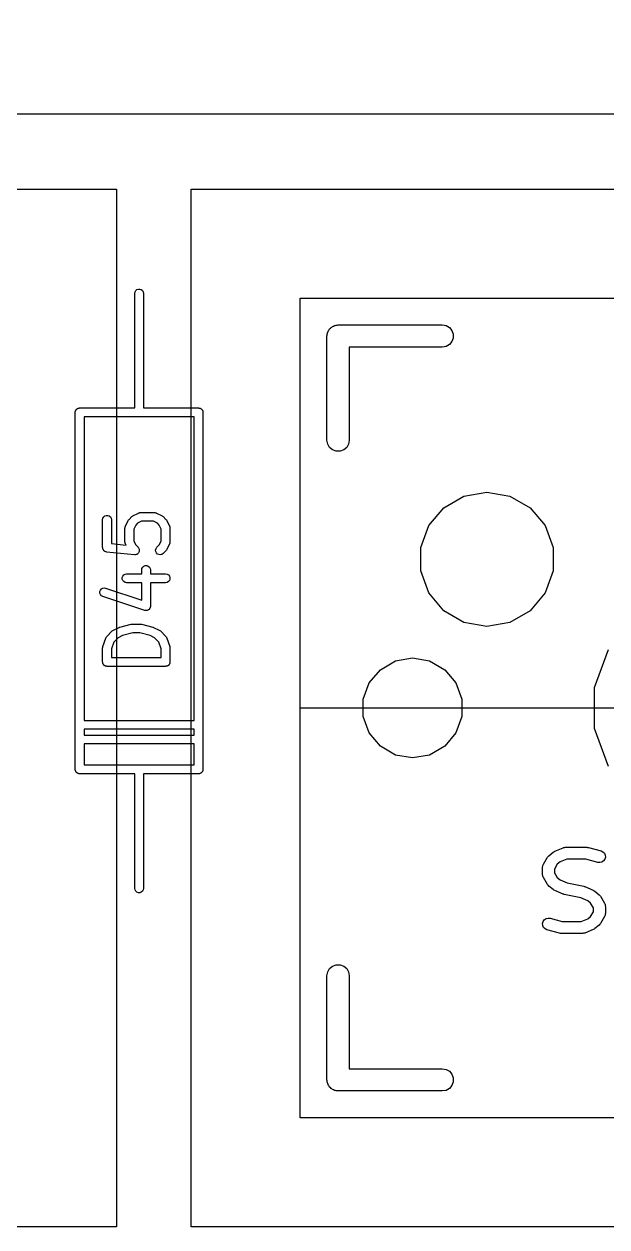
# Model space of a CAD drawing. Header units: millimetres. Extents: x 30 to 728, y -111 to 447.
# Drawn here: x 161.64 to 171.6, y 102.22 to 122.76 of the extents above; entities that cross this region are included whole.
import ezdxf

# ---------------------------------------------------------------- set-up
doc = ezdxf.new("R2010")
doc.units = ezdxf.units.MM
for name, color, linetype in [('BLACK', 7, 'Continuous'), ('プレート', 6, 'Continuous'), ('参照キーキャップ', 7, 'Continuous'), ('寸法', 21, 'Continuous')]:
    doc.layers.add(name, color=color, linetype=linetype)
doc.layers.add('補助線', color=4, linetype='Continuous', transparency=0.8)

# ---------------------------------------------------------------- blocks, each defined once
blk = doc.blocks.new('hhskb-F.SilkS')
at = {"layer": 'BLACK'}
for p, q in [((129.93, -109.894), (129.943, -109.872)), ((129.943, -109.872), (129.963, -109.855)), ((129.963, -109.855), (129.987, -109.846)), ((129.987, -109.846), (130.013, -109.846)), ((130.013, -109.846), (130.037, -109.855)), ((130.037, -109.855), (130.057, -109.872)), ((130.057, -109.872), (130.07, -109.894)), ((129.925, -109.92), (129.93, -109.894)), ((129.925, -111.19), (129.925, -109.92)), ((130.07, -109.894), (130.075, -109.92)), ((130.075, -109.92), (130.075, -111.19)), ((133.278, -110.504), (133.292, -110.496)), ((133.292, -110.496), (133.305, -110.485)), ((133.305, -110.485), (133.32, -110.479)), ((133.32, -110.479), (133.335, -110.471)), ((133.335, -110.471), (133.351, -110.468)), ((133.351, -110.468), (133.367, -110.462)), ((133.367, -110.462), (133.384, -110.462)), ((133.384, -110.462), (133.4, -110.459)), ((133.4, -110.459), (135.178, -110.459)), ((135.178, -110.459), (135.243, -110.471)), ((135.243, -110.471), (135.3, -110.504)), ((133.209, -110.65), (133.212, -110.634)), ((133.209, -112.428), (133.209, -110.65)), ((133.212, -110.617), (133.218, -110.601)), ((133.212, -110.634), (133.212, -110.617)), ((133.218, -110.601), (133.221, -110.585)), ((133.221, -110.585), (133.229, -110.57)), ((133.229, -110.57), (133.235, -110.555)), ((133.235, -110.555), (133.246, -110.542)), ((133.246, -110.542), (133.254, -110.528)), ((133.254, -110.528), (133.267, -110.517)), ((133.267, -110.517), (133.278, -110.504)), ((135.3, -110.504), (135.343, -110.555)), ((135.343, -110.555), (135.366, -110.617)), ((135.366, -110.683), (135.343, -110.745)), ((135.366, -110.617), (135.366, -110.683)), ((135.178, -110.84), (133.59, -110.84)), ((133.59, -110.84), (133.59, -112.428)), ((135.243, -110.829), (135.178, -110.84)), ((135.3, -110.796), (135.243, -110.829)), ((135.343, -110.745), (135.3, -110.796)), ((129.925, -111.877), (129.925, -111.19)), ((130.075, -111.19), (130.075, -111.877)), ((128.91, -111.939), (128.912, -111.933)), ((128.91, -111.946), (128.91, -111.939)), ((128.912, -111.933), (128.914, -111.926)), ((128.914, -111.926), (128.917, -111.921)), ((128.917, -111.921), (128.919, -111.914)), ((128.919, -111.914), (128.923, -111.909)), ((128.923, -111.909), (128.927, -111.904)), ((128.927, -111.904), (128.932, -111.9)), ((128.932, -111.9), (128.936, -111.895)), ((128.936, -111.895), (128.941, -111.891)), ((128.941, -111.891), (128.946, -111.887)), ((128.946, -111.887), (128.953, -111.885)), ((128.953, -111.885), (128.958, -111.882)), ((128.958, -111.882), (128.965, -111.88)), ((128.965, -111.88), (128.971, -111.878)), ((128.971, -111.878), (128.978, -111.878)), ((128.978, -111.878), (128.984, -111.877)), ((128.984, -111.877), (129.925, -111.877)), ((130.075, -111.877), (131.016, -111.877)), ((131.016, -111.877), (131.022, -111.878)), ((131.022, -111.878), (131.029, -111.878)), ((131.029, -111.878), (131.035, -111.88)), ((131.035, -111.88), (131.042, -111.882)), ((131.042, -111.882), (131.047, -111.885)), ((131.047, -111.885), (131.053, -111.887)), ((131.053, -111.887), (131.059, -111.891)), ((131.059, -111.891), (131.064, -111.895)), ((131.064, -111.895), (131.068, -111.9)), ((131.068, -111.9), (131.073, -111.904)), ((131.073, -111.904), (131.077, -111.909)), ((131.077, -111.909), (131.081, -111.914)), ((131.081, -111.914), (131.083, -111.921)), ((131.083, -111.921), (131.086, -111.926)), ((131.086, -111.926), (131.088, -111.933)), ((131.088, -111.933), (131.09, -111.939)), ((131.09, -111.939), (131.09, -111.946)), ((128.909, -111.952), (128.91, -111.946)), ((128.909, -118.048), (128.909, -111.952)), ((130, -112.027), (129.059, -112.027)), ((129.059, -112.027), (129.059, -117.211)), ((130.941, -112.027), (130, -112.027)), ((130.941, -117.211), (130.941, -112.027)), ((131.09, -111.946), (131.091, -111.952)), ((131.091, -111.952), (131.091, -118.048)), ((133.221, -112.493), (133.209, -112.428)), ((133.254, -112.55), (133.221, -112.493)), ((133.305, -112.593), (133.254, -112.55)), ((133.546, -112.55), (133.495, -112.593)), ((133.579, -112.493), (133.546, -112.55)), ((133.59, -112.428), (133.579, -112.493)), ((133.367, -112.616), (133.305, -112.593)), ((133.433, -112.616), (133.367, -112.616)), ((133.495, -112.593), (133.433, -112.616)), ((135.548, -113.382), (135.94, -113.313)), ((135.94, -113.313), (136.332, -113.382)), ((134.946, -113.886), (135.202, -113.581)), ((135.202, -113.581), (135.548, -113.382)), ((136.332, -113.382), (136.678, -113.581)), ((136.678, -113.581), (136.934, -113.886)), ((129.377, -113.786), (129.382, -113.76)), ((129.377, -114.262), (129.377, -113.786)), ((129.382, -113.76), (129.395, -113.738)), ((129.395, -113.738), (129.415, -113.721)), ((129.415, -113.721), (129.439, -113.712)), ((129.439, -113.712), (129.465, -113.712)), ((129.465, -113.712), (129.49, -113.721)), ((129.49, -113.721), (129.51, -113.738)), ((129.51, -113.738), (129.523, -113.76)), ((129.523, -113.76), (129.527, -113.786)), ((129.527, -113.786), (129.527, -114.194)), ((129.821, -113.79), (129.828, -113.78)), ((129.828, -113.78), (129.876, -113.733)), ((129.876, -113.733), (129.885, -113.726)), ((129.885, -113.726), (129.895, -113.719)), ((129.895, -113.719), (129.99, -113.671)), ((129.99, -113.671), (129.994, -113.67)), ((129.994, -113.67), (129.998, -113.668)), ((129.998, -113.668), (130.007, -113.666)), ((130.007, -113.666), (130.015, -113.664)), ((130.015, -113.664), (130.02, -113.664)), ((130.02, -113.664), (130.024, -113.663)), ((130.024, -113.663), (130.262, -113.663)), ((130.262, -113.663), (130.266, -113.664)), ((130.266, -113.664), (130.27, -113.664)), ((130.27, -113.664), (130.279, -113.666)), ((130.279, -113.666), (130.288, -113.668)), ((130.288, -113.668), (130.291, -113.67)), ((130.291, -113.67), (130.295, -113.671)), ((130.295, -113.671), (130.391, -113.719)), ((130.391, -113.719), (130.4, -113.726)), ((130.4, -113.726), (130.41, -113.733)), ((130.41, -113.733), (130.458, -113.78)), ((130.458, -113.78), (130.465, -113.79)), ((129.758, -113.929), (129.759, -113.924)), ((129.758, -114.167), (129.758, -113.929)), ((129.759, -113.92), (129.761, -113.912)), ((129.759, -113.924), (129.759, -113.92)), ((129.761, -113.912), (129.763, -113.903)), ((129.763, -113.903), (129.765, -113.899)), ((129.765, -113.899), (129.766, -113.895)), ((129.766, -113.895), (129.814, -113.8)), ((129.814, -113.8), (129.821, -113.79)), ((129.943, -113.878), (129.908, -113.946)), ((129.908, -113.946), (129.908, -114.149)), ((129.973, -113.847), (129.943, -113.878)), ((130.042, -113.813), (129.973, -113.847)), ((130.244, -113.813), (130.042, -113.813)), ((130.313, -113.847), (130.244, -113.813)), ((130.343, -113.878), (130.313, -113.847)), ((130.377, -113.946), (130.343, -113.878)), ((130.377, -114.149), (130.377, -113.946)), ((130.465, -113.79), (130.472, -113.8)), ((130.472, -113.8), (130.519, -113.895)), ((130.519, -113.895), (130.521, -113.899)), ((130.521, -113.899), (130.523, -113.903)), ((130.523, -113.903), (130.524, -113.912)), ((130.524, -113.912), (130.527, -113.92)), ((130.527, -113.92), (130.527, -113.924)), ((130.527, -113.924), (130.527, -113.929)), ((130.527, -113.929), (130.527, -114.167)), ((134.81, -114.261), (134.946, -113.886)), ((136.934, -113.886), (137.07, -114.261)), ((129.527, -114.194), (129.776, -114.219)), ((129.759, -114.171), (129.758, -114.167)), ((129.759, -114.175), (129.759, -114.171)), ((129.761, -114.184), (129.759, -114.175)), ((129.763, -114.192), (129.761, -114.184)), ((129.765, -114.196), (129.763, -114.192)), ((129.766, -114.2), (129.765, -114.196)), ((129.908, -114.149), (129.943, -114.217)), ((130.343, -114.217), (130.377, -114.149)), ((130.521, -114.196), (130.519, -114.2)), ((130.523, -114.192), (130.521, -114.196)), ((130.524, -114.184), (130.523, -114.192)), ((130.527, -114.175), (130.524, -114.184)), ((130.527, -114.167), (130.527, -114.171)), ((130.527, -114.171), (130.527, -114.175)), ((129.378, -114.265), (129.377, -114.262)), ((129.378, -114.268), (129.378, -114.265)), ((129.38, -114.277), (129.378, -114.268)), ((129.382, -114.288), (129.38, -114.277)), ((129.383, -114.29), (129.382, -114.288)), ((129.384, -114.293), (129.383, -114.29)), ((129.39, -114.301), (129.384, -114.293)), ((129.395, -114.31), (129.39, -114.301)), ((129.397, -114.312), (129.395, -114.31)), ((129.399, -114.314), (129.397, -114.312)), ((129.407, -114.32), (129.399, -114.314)), ((129.415, -114.327), (129.407, -114.32)), ((129.418, -114.328), (129.415, -114.327)), ((129.42, -114.329), (129.418, -114.328)), ((129.43, -114.332), (129.42, -114.329)), ((129.439, -114.336), (129.43, -114.332)), ((129.442, -114.336), (129.439, -114.336)), ((129.445, -114.337), (129.442, -114.336)), ((129.921, -114.384), (129.445, -114.337)), ((129.776, -114.219), (129.766, -114.2)), ((129.922, -114.384), (129.921, -114.384)), ((129.934, -114.383), (129.922, -114.384)), ((129.922, -114.384), (129.922, -114.384)), ((129.947, -114.382), (129.934, -114.383)), ((129.943, -114.217), (129.982, -114.256)), ((129.948, -114.382), (129.947, -114.382)), ((129.959, -114.377), (129.948, -114.382)), ((129.948, -114.382), (129.948, -114.382)), ((129.971, -114.371), (129.959, -114.377)), ((129.972, -114.371), (129.971, -114.371)), ((129.971, -114.371), (129.971, -114.371)), ((129.98, -114.362), (129.972, -114.371)), ((129.989, -114.353), (129.98, -114.362)), ((129.982, -114.256), (129.982, -114.257)), ((129.982, -114.257), (129.982, -114.257)), ((129.982, -114.257), (129.989, -114.268)), ((129.989, -114.268), (129.997, -114.278)), ((129.99, -114.353), (129.989, -114.353)), ((129.995, -114.341), (129.99, -114.353)), ((129.99, -114.353), (129.99, -114.353)), ((130.001, -114.33), (129.995, -114.341)), ((129.997, -114.278), (129.997, -114.278)), ((129.997, -114.278), (129.997, -114.279)), ((129.997, -114.279), (130, -114.291)), ((130, -114.291), (130.003, -114.303)), ((130.002, -114.316), (130.001, -114.329)), ((130.001, -114.329), (130.001, -114.329)), ((130.001, -114.329), (130.001, -114.33)), ((130.003, -114.304), (130.002, -114.316)), ((130.003, -114.303), (130.003, -114.303)), ((130.003, -114.303), (130.003, -114.304)), ((130.282, -114.303), (130.289, -114.278)), ((130.285, -114.329), (130.282, -114.303)), ((130.296, -114.353), (130.285, -114.329)), ((130.289, -114.278), (130.304, -114.256)), ((130.314, -114.371), (130.296, -114.353)), ((130.304, -114.256), (130.343, -114.217)), ((130.338, -114.382), (130.314, -114.371)), ((130.364, -114.384), (130.338, -114.382)), ((130.389, -114.377), (130.364, -114.384)), ((130.41, -114.363), (130.389, -114.377)), ((130.458, -114.315), (130.41, -114.363)), ((130.465, -114.305), (130.458, -114.315)), ((130.472, -114.295), (130.465, -114.305)), ((130.519, -114.2), (130.472, -114.295)), ((134.81, -114.659), (134.81, -114.261)), ((137.07, -114.261), (137.07, -114.659)), ((130.049, -114.617), (130.062, -114.595)), ((130.062, -114.595), (130.082, -114.578)), ((130.082, -114.578), (130.106, -114.569)), ((130.106, -114.569), (130.132, -114.569)), ((130.132, -114.569), (130.157, -114.578)), ((130.157, -114.578), (130.177, -114.595)), ((130.177, -114.595), (130.19, -114.617)), ((129.712, -114.773), (129.721, -114.748)), ((129.712, -114.799), (129.712, -114.773)), ((129.721, -114.823), (129.712, -114.799)), ((129.721, -114.748), (129.738, -114.728)), ((129.738, -114.728), (129.76, -114.715)), ((129.76, -114.715), (129.786, -114.711)), ((129.786, -114.711), (130.044, -114.711)), ((130.044, -114.643), (130.049, -114.617)), ((130.044, -114.711), (130.044, -114.643)), ((130.19, -114.617), (130.194, -114.643)), ((130.194, -114.643), (130.194, -114.711)), ((130.194, -114.711), (130.452, -114.711)), ((130.452, -114.711), (130.478, -114.715)), ((130.478, -114.715), (130.501, -114.728)), ((130.501, -114.728), (130.517, -114.748)), ((130.517, -114.748), (130.526, -114.773)), ((130.526, -114.799), (130.517, -114.823)), ((130.526, -114.773), (130.526, -114.799)), ((134.946, -115.034), (134.81, -114.659)), ((137.07, -114.659), (136.934, -115.034)), ((129.331, -115.013), (129.339, -114.988)), ((129.331, -115.039), (129.331, -115.013)), ((129.339, -114.988), (129.355, -114.968)), ((129.355, -114.968), (129.377, -114.954)), ((129.377, -114.954), (129.403, -114.949)), ((129.403, -114.949), (129.428, -114.953)), ((129.428, -114.953), (130.044, -115.158)), ((129.738, -114.843), (129.721, -114.823)), ((129.76, -114.856), (129.738, -114.843)), ((129.786, -114.861), (129.76, -114.856)), ((130.044, -114.861), (129.786, -114.861)), ((130.044, -115.158), (130.044, -114.861)), ((130.452, -114.861), (130.194, -114.861)), ((130.194, -114.861), (130.194, -115.262)), ((130.478, -114.856), (130.452, -114.861)), ((130.501, -114.843), (130.478, -114.856)), ((130.517, -114.823), (130.501, -114.843)), ((129.341, -115.063), (129.331, -115.039)), ((129.358, -115.083), (129.341, -115.063)), ((129.381, -115.095), (129.358, -115.083)), ((130.095, -115.333), (129.381, -115.095)), ((135.202, -115.339), (134.946, -115.034)), ((136.934, -115.034), (136.678, -115.339)), ((130.101, -115.334), (130.095, -115.333)), ((130.106, -115.336), (130.101, -115.334)), ((130.114, -115.336), (130.106, -115.336)), ((130.121, -115.337), (130.114, -115.336)), ((130.127, -115.336), (130.121, -115.337)), ((130.132, -115.336), (130.127, -115.336)), ((130.139, -115.333), (130.132, -115.336)), ((130.147, -115.332), (130.139, -115.333)), ((130.151, -115.329), (130.147, -115.332)), ((130.157, -115.327), (130.151, -115.329)), ((130.162, -115.322), (130.157, -115.327)), ((130.169, -115.318), (130.162, -115.322)), ((130.172, -115.314), (130.169, -115.318)), ((130.177, -115.31), (130.172, -115.314)), ((130.18, -115.304), (130.177, -115.31)), ((130.185, -115.298), (130.18, -115.304)), ((130.187, -115.292), (130.185, -115.298)), ((130.19, -115.288), (130.187, -115.292)), ((130.191, -115.28), (130.19, -115.288)), ((130.193, -115.273), (130.191, -115.28)), ((130.194, -115.262), (130.193, -115.267)), ((130.193, -115.267), (130.193, -115.273)), ((135.548, -115.538), (135.202, -115.339)), ((136.678, -115.339), (136.332, -115.538)), ((129.562, -115.671), (129.657, -115.623)), ((129.657, -115.623), (129.665, -115.621)), ((129.665, -115.621), (129.672, -115.618)), ((129.672, -115.618), (129.863, -115.57)), ((129.863, -115.57), (129.872, -115.569)), ((129.872, -115.569), (129.881, -115.568)), ((129.881, -115.568), (130.024, -115.568)), ((130.024, -115.568), (130.033, -115.569)), ((130.033, -115.569), (130.042, -115.57)), ((130.042, -115.57), (130.232, -115.618)), ((130.232, -115.618), (130.24, -115.621)), ((130.24, -115.621), (130.248, -115.623)), ((130.248, -115.623), (130.343, -115.671)), ((135.94, -115.607), (135.548, -115.538)), ((136.332, -115.538), (135.94, -115.607)), ((129.381, -115.952), (129.429, -115.81)), ((129.429, -115.81), (129.431, -115.806)), ((129.431, -115.806), (129.432, -115.802)), ((129.432, -115.802), (129.437, -115.794)), ((129.437, -115.794), (129.441, -115.787)), ((129.441, -115.787), (129.444, -115.784)), ((129.444, -115.784), (129.447, -115.78)), ((129.447, -115.78), (129.542, -115.685)), ((129.542, -115.685), (129.552, -115.678)), ((129.552, -115.678), (129.562, -115.671)), ((129.64, -115.8), (129.566, -115.874)), ((129.717, -115.761), (129.64, -115.8)), ((129.89, -115.718), (129.717, -115.761)), ((130.015, -115.718), (129.89, -115.718)), ((130.188, -115.761), (130.015, -115.718)), ((130.265, -115.8), (130.188, -115.761)), ((130.339, -115.874), (130.265, -115.8)), ((130.343, -115.671), (130.353, -115.678)), ((130.353, -115.678), (130.363, -115.685)), ((130.363, -115.685), (130.458, -115.78)), ((130.458, -115.78), (130.46, -115.784)), ((130.46, -115.784), (130.464, -115.787)), ((130.464, -115.787), (130.468, -115.794)), ((130.468, -115.794), (130.473, -115.802)), ((130.473, -115.802), (130.474, -115.806)), ((130.474, -115.806), (130.476, -115.81)), ((130.476, -115.81), (130.524, -115.952)), ((129.377, -115.976), (129.379, -115.964)), ((129.377, -116.214), (129.377, -115.976)), ((129.379, -115.964), (129.381, -115.952)), ((129.566, -115.874), (129.527, -115.988)), ((129.527, -115.988), (129.527, -116.139)), ((130.377, -115.988), (130.339, -115.874)), ((130.377, -116.139), (130.377, -115.988)), ((130.524, -115.952), (130.525, -115.964)), ((130.525, -115.964), (130.527, -115.976)), ((130.527, -115.976), (130.527, -116.214)), ((137.779, -116.652), (138.017, -115.999)), ((129.379, -116.221), (129.377, -116.214)), ((129.379, -116.227), (129.379, -116.221)), ((129.381, -116.233), (129.379, -116.227)), ((129.382, -116.24), (129.381, -116.233)), ((129.385, -116.246), (129.382, -116.24)), ((129.387, -116.252), (129.385, -116.246)), ((129.392, -116.257), (129.387, -116.252)), ((129.527, -116.139), (130.377, -116.139)), ((130.517, -116.252), (130.513, -116.257)), ((130.52, -116.246), (130.517, -116.252)), ((130.523, -116.24), (130.52, -116.246)), ((130.524, -116.233), (130.523, -116.24)), ((130.526, -116.227), (130.524, -116.233)), ((130.527, -116.214), (130.526, -116.221)), ((130.526, -116.221), (130.526, -116.227)), ((134.121, -116.346), (134.378, -116.197)), ((134.378, -116.197), (134.67, -116.146)), ((134.67, -116.146), (134.962, -116.197)), ((134.962, -116.197), (135.219, -116.346)), ((129.395, -116.262), (129.392, -116.257)), ((129.4, -116.267), (129.395, -116.262)), ((129.404, -116.272), (129.4, -116.267)), ((129.41, -116.275), (129.404, -116.272)), ((129.415, -116.279), (129.41, -116.275)), ((129.421, -116.281), (129.415, -116.279)), ((129.427, -116.285), (129.421, -116.281)), ((129.433, -116.286), (129.427, -116.285)), ((129.439, -116.288), (129.433, -116.286)), ((129.446, -116.288), (129.439, -116.288)), ((129.452, -116.289), (129.446, -116.288)), ((130.452, -116.289), (129.452, -116.289)), ((130.459, -116.288), (130.452, -116.289)), ((130.465, -116.288), (130.459, -116.288)), ((130.472, -116.286), (130.465, -116.288)), ((130.478, -116.285), (130.472, -116.286)), ((130.484, -116.281), (130.478, -116.285)), ((130.49, -116.279), (130.484, -116.281)), ((130.495, -116.275), (130.49, -116.279)), ((130.501, -116.272), (130.495, -116.275)), ((130.505, -116.267), (130.501, -116.272)), ((130.51, -116.262), (130.505, -116.267)), ((130.513, -116.257), (130.51, -116.262)), ((133.93, -116.573), (134.121, -116.346)), ((135.219, -116.346), (135.41, -116.573)), ((133.829, -116.852), (133.93, -116.573)), ((135.41, -116.573), (135.511, -116.852)), ((137.779, -117.348), (137.779, -116.652)), ((133.829, -117.148), (133.829, -116.852)), ((135.511, -116.852), (135.511, -117.148)), ((129.059, -117.211), (130.941, -117.211)), ((133.93, -117.427), (133.829, -117.148)), ((135.511, -117.148), (135.41, -117.427)), ((129.059, -117.361), (129.059, -117.465)), ((130.941, -117.361), (129.059, -117.361)), ((129.059, -117.465), (130.941, -117.465)), ((130.941, -117.465), (130.941, -117.361)), ((134.121, -117.654), (133.93, -117.427)), ((135.41, -117.427), (135.219, -117.654)), ((138.017, -118.001), (137.779, -117.348)), ((130.941, -117.615), (129.059, -117.615)), ((129.059, -117.615), (129.059, -117.973)), ((130.941, -117.973), (130.941, -117.615)), ((134.378, -117.803), (134.121, -117.654)), ((135.219, -117.654), (134.962, -117.803)), ((134.67, -117.854), (134.378, -117.803)), ((134.962, -117.803), (134.67, -117.854)), ((128.91, -118.054), (128.909, -118.048)), ((128.91, -118.061), (128.91, -118.054)), ((128.912, -118.067), (128.91, -118.061)), ((128.914, -118.074), (128.912, -118.067)), ((128.917, -118.079), (128.914, -118.074)), ((128.919, -118.085), (128.917, -118.079)), ((128.923, -118.091), (128.919, -118.085)), ((128.927, -118.096), (128.923, -118.091)), ((128.932, -118.1), (128.927, -118.096)), ((128.936, -118.105), (128.932, -118.1)), ((129.059, -117.973), (130, -117.973)), ((130, -117.973), (130.941, -117.973)), ((131.068, -118.1), (131.064, -118.105)), ((131.073, -118.096), (131.068, -118.1)), ((131.077, -118.091), (131.073, -118.096)), ((131.081, -118.085), (131.077, -118.091)), ((131.083, -118.079), (131.081, -118.085)), ((131.086, -118.074), (131.083, -118.079)), ((131.088, -118.067), (131.086, -118.074)), ((131.09, -118.061), (131.088, -118.067)), ((131.091, -118.048), (131.09, -118.054)), ((131.09, -118.054), (131.09, -118.061)), ((128.941, -118.109), (128.936, -118.105)), ((128.946, -118.113), (128.941, -118.109)), ((128.953, -118.115), (128.946, -118.113)), ((128.958, -118.118), (128.953, -118.115)), ((128.965, -118.12), (128.958, -118.118)), ((128.971, -118.122), (128.965, -118.12)), ((128.978, -118.122), (128.971, -118.122)), ((128.984, -118.123), (128.978, -118.122)), ((129.925, -118.123), (128.984, -118.123)), ((129.925, -118.81), (129.925, -118.123)), ((131.016, -118.123), (130.075, -118.123)), ((130.075, -118.123), (130.075, -118.81)), ((131.022, -118.122), (131.016, -118.123)), ((131.029, -118.122), (131.022, -118.122)), ((131.035, -118.12), (131.029, -118.122)), ((131.042, -118.118), (131.035, -118.12)), ((131.047, -118.115), (131.042, -118.118)), ((131.053, -118.113), (131.047, -118.115)), ((131.059, -118.109), (131.053, -118.113)), ((131.064, -118.105), (131.059, -118.109)), ((129.925, -120.08), (129.925, -118.81)), ((130.075, -118.81), (130.075, -120.08)), ((136.978, -119.548), (136.989, -119.535)), ((136.989, -119.535), (137, -119.522)), ((137, -119.522), (137.072, -119.462)), ((137.072, -119.462), (137.086, -119.454)), ((137.086, -119.454), (137.098, -119.446)), ((137.098, -119.446), (137.243, -119.386)), ((137.243, -119.386), (137.246, -119.385)), ((137.246, -119.385), (137.248, -119.384)), ((137.248, -119.384), (137.263, -119.381)), ((137.263, -119.381), (137.278, -119.378)), ((137.278, -119.378), (137.28, -119.378)), ((137.28, -119.378), (137.283, -119.378)), ((137.283, -119.378), (137.645, -119.378)), ((137.645, -119.378), (137.659, -119.38)), ((137.659, -119.38), (137.673, -119.382)), ((137.673, -119.382), (137.89, -119.442)), ((137.89, -119.442), (137.922, -119.457)), ((137.922, -119.457), (137.947, -119.482)), ((137.947, -119.482), (137.962, -119.515)), ((137.962, -119.515), (137.964, -119.55)), ((136.891, -119.721), (136.892, -119.712)), ((136.891, -119.842), (136.891, -119.721)), ((136.892, -119.712), (136.893, -119.702)), ((136.893, -119.702), (136.895, -119.695)), ((136.895, -119.695), (136.897, -119.687)), ((136.897, -119.687), (136.902, -119.678)), ((136.902, -119.678), (136.905, -119.669)), ((136.905, -119.669), (136.978, -119.548)), ((137.143, -119.668), (137.094, -119.75)), ((137.191, -119.628), (137.143, -119.668)), ((137.303, -119.581), (137.191, -119.628)), ((137.632, -119.581), (137.303, -119.581)), ((137.836, -119.638), (137.632, -119.581)), ((137.871, -119.641), (137.836, -119.638)), ((137.905, -119.632), (137.871, -119.641)), ((137.934, -119.612), (137.905, -119.632)), ((137.955, -119.584), (137.934, -119.612)), ((137.964, -119.55), (137.955, -119.584)), ((136.892, -119.852), (136.891, -119.842)), ((136.893, -119.862), (136.892, -119.852)), ((136.895, -119.869), (136.893, -119.862)), ((136.897, -119.877), (136.895, -119.869)), ((136.902, -119.886), (136.897, -119.877)), ((136.905, -119.895), (136.902, -119.886)), ((136.978, -120.016), (136.905, -119.895)), ((137.094, -119.75), (137.094, -119.814)), ((137.094, -119.814), (137.143, -119.896)), ((137.143, -119.896), (137.191, -119.936)), ((137.191, -119.936), (137.313, -119.987)), ((129.93, -120.106), (129.925, -120.08)), ((129.943, -120.128), (129.93, -120.106)), ((129.963, -120.145), (129.943, -120.128)), ((129.987, -120.154), (129.963, -120.145)), ((130.013, -120.154), (129.987, -120.154)), ((130.037, -120.145), (130.013, -120.154)), ((130.057, -120.128), (130.037, -120.145)), ((130.07, -120.106), (130.057, -120.128)), ((130.075, -120.08), (130.07, -120.106)), ((136.989, -120.028), (136.978, -120.016)), ((137, -120.041), (136.989, -120.028)), ((137.072, -120.102), (137, -120.041)), ((137.086, -120.109), (137.072, -120.102)), ((137.098, -120.118), (137.086, -120.109)), ((137.243, -120.178), (137.098, -120.118)), ((137.313, -119.987), (137.594, -120.045)), ((137.594, -120.045), (137.603, -120.049)), ((137.603, -120.049), (137.612, -120.051)), ((137.612, -120.051), (137.757, -120.111)), ((137.757, -120.111), (137.77, -120.12)), ((137.77, -120.12), (137.783, -120.127)), ((137.783, -120.127), (137.856, -120.188)), ((137.253, -120.18), (137.243, -120.178)), ((137.262, -120.184), (137.253, -120.18)), ((137.543, -120.242), (137.262, -120.184)), ((137.665, -120.293), (137.543, -120.242)), ((137.712, -120.333), (137.665, -120.293)), ((137.762, -120.415), (137.712, -120.333)), ((137.856, -120.188), (137.867, -120.201)), ((137.867, -120.201), (137.878, -120.213)), ((137.878, -120.213), (137.95, -120.334)), ((137.95, -120.334), (137.954, -120.343)), ((137.954, -120.343), (137.959, -120.352)), ((137.959, -120.352), (137.96, -120.36)), ((137.96, -120.36), (137.963, -120.367)), ((137.665, -120.601), (137.712, -120.562)), ((137.712, -120.562), (137.762, -120.479)), ((137.762, -120.479), (137.762, -120.415)), ((137.95, -120.56), (137.878, -120.681)), ((137.954, -120.551), (137.95, -120.56)), ((137.959, -120.542), (137.954, -120.551)), ((137.96, -120.534), (137.959, -120.542)), ((137.963, -120.527), (137.96, -120.534)), ((137.963, -120.367), (137.963, -120.377)), ((137.963, -120.377), (137.965, -120.387)), ((137.965, -120.508), (137.963, -120.517)), ((137.963, -120.517), (137.963, -120.527)), ((137.965, -120.387), (137.965, -120.508)), ((136.891, -120.679), (136.901, -120.645)), ((136.894, -120.714), (136.891, -120.679)), ((136.909, -120.747), (136.894, -120.714)), ((136.901, -120.645), (136.921, -120.617)), ((136.933, -120.772), (136.909, -120.747)), ((136.921, -120.617), (136.95, -120.597)), ((136.965, -120.787), (136.933, -120.772)), ((136.95, -120.597), (136.984, -120.588)), ((136.984, -120.588), (137.019, -120.591)), ((137.019, -120.591), (137.224, -120.648)), ((137.224, -120.648), (137.553, -120.648)), ((137.553, -120.648), (137.665, -120.601)), ((137.783, -120.767), (137.77, -120.775)), ((137.856, -120.707), (137.783, -120.767)), ((137.867, -120.694), (137.856, -120.707)), ((137.878, -120.681), (137.867, -120.694)), ((137.183, -120.847), (136.965, -120.787)), ((137.196, -120.849), (137.183, -120.847)), ((137.21, -120.851), (137.196, -120.849)), ((137.573, -120.851), (137.21, -120.851)), ((137.575, -120.851), (137.573, -120.851)), ((137.578, -120.851), (137.575, -120.851)), ((137.592, -120.848), (137.578, -120.851)), ((137.608, -120.845), (137.592, -120.848)), ((137.61, -120.844), (137.608, -120.845)), ((137.612, -120.843), (137.61, -120.844)), ((137.757, -120.783), (137.612, -120.843)), ((137.77, -120.775), (137.757, -120.783)), ((133.305, -121.407), (133.367, -121.384)), ((133.367, -121.384), (133.433, -121.384)), ((133.433, -121.384), (133.495, -121.407)), ((133.209, -121.572), (133.221, -121.507)), ((133.209, -123.35), (133.209, -121.572)), ((133.221, -121.507), (133.254, -121.45)), ((133.254, -121.45), (133.305, -121.407)), ((133.495, -121.407), (133.546, -121.45)), ((133.546, -121.45), (133.579, -121.507)), ((133.579, -121.507), (133.59, -121.572)), ((133.59, -121.572), (133.59, -123.159)), ((133.59, -123.159), (135.178, -123.159)), ((135.178, -123.159), (135.243, -123.171)), ((135.243, -123.171), (135.3, -123.204)), ((135.3, -123.204), (135.343, -123.255)), ((133.212, -123.366), (133.209, -123.35)), ((133.212, -123.383), (133.212, -123.366)), ((133.218, -123.399), (133.212, -123.383)), ((133.221, -123.415), (133.218, -123.399)), ((133.229, -123.43), (133.221, -123.415)), ((133.235, -123.445), (133.229, -123.43)), ((135.343, -123.255), (135.366, -123.317)), ((135.366, -123.383), (135.343, -123.445)), ((135.366, -123.317), (135.366, -123.383)), ((133.246, -123.458), (133.235, -123.445)), ((133.254, -123.472), (133.246, -123.458)), ((133.267, -123.483), (133.254, -123.472)), ((133.278, -123.496), (133.267, -123.483)), ((133.292, -123.504), (133.278, -123.496)), ((133.305, -123.515), (133.292, -123.504)), ((133.32, -123.521), (133.305, -123.515)), ((133.335, -123.529), (133.32, -123.521)), ((133.351, -123.532), (133.335, -123.529)), ((133.367, -123.538), (133.351, -123.532)), ((133.384, -123.538), (133.367, -123.538)), ((133.4, -123.54), (133.384, -123.538)), ((135.178, -123.54), (133.4, -123.54)), ((135.243, -123.529), (135.178, -123.54)), ((135.3, -123.496), (135.243, -123.529)), ((135.343, -123.445), (135.3, -123.496))]:
    blk.add_line(p, q, dxfattribs=at)

msp = doc.modelspace()

# ---------------------------------------------------------------- linework, layer by layer
at = {"layer": 'プレート'}
msp.add_lwpolyline([(166.358, 104.086), (166.358, 118.086), (180.358, 118.086), (180.358, 104.086)], close=True, dxfattribs=at)
at = {"layer": '参照キーキャップ', "color": 7}
for points in [[(154.997, 138.947), (172.719, 138.947), (172.719, 121.225), (154.997, 121.225), (154.997, 138.947)], [(145.497, 119.947), (163.219, 119.947), (163.219, 102.225), (145.497, 102.225), (145.497, 119.947)], [(164.497, 119.947), (182.219, 119.947), (182.219, 102.225), (164.497, 102.225), (164.497, 119.947)]]:
    msp.add_lwpolyline(points, close=True, dxfattribs=at)
at = {"layer": '補助線'}
msp.add_line((166.358, 111.086), (180.358, 111.086), dxfattribs=at)

# ---------------------------------------------------------------- block references
at = {"layer": '寸法', "linetype": 'ByBlock'}
msp.add_blockref('hhskb-F.SilkS', (33.608, 228.086), dxfattribs=at)

doc.saveas('drawing.dxf')
